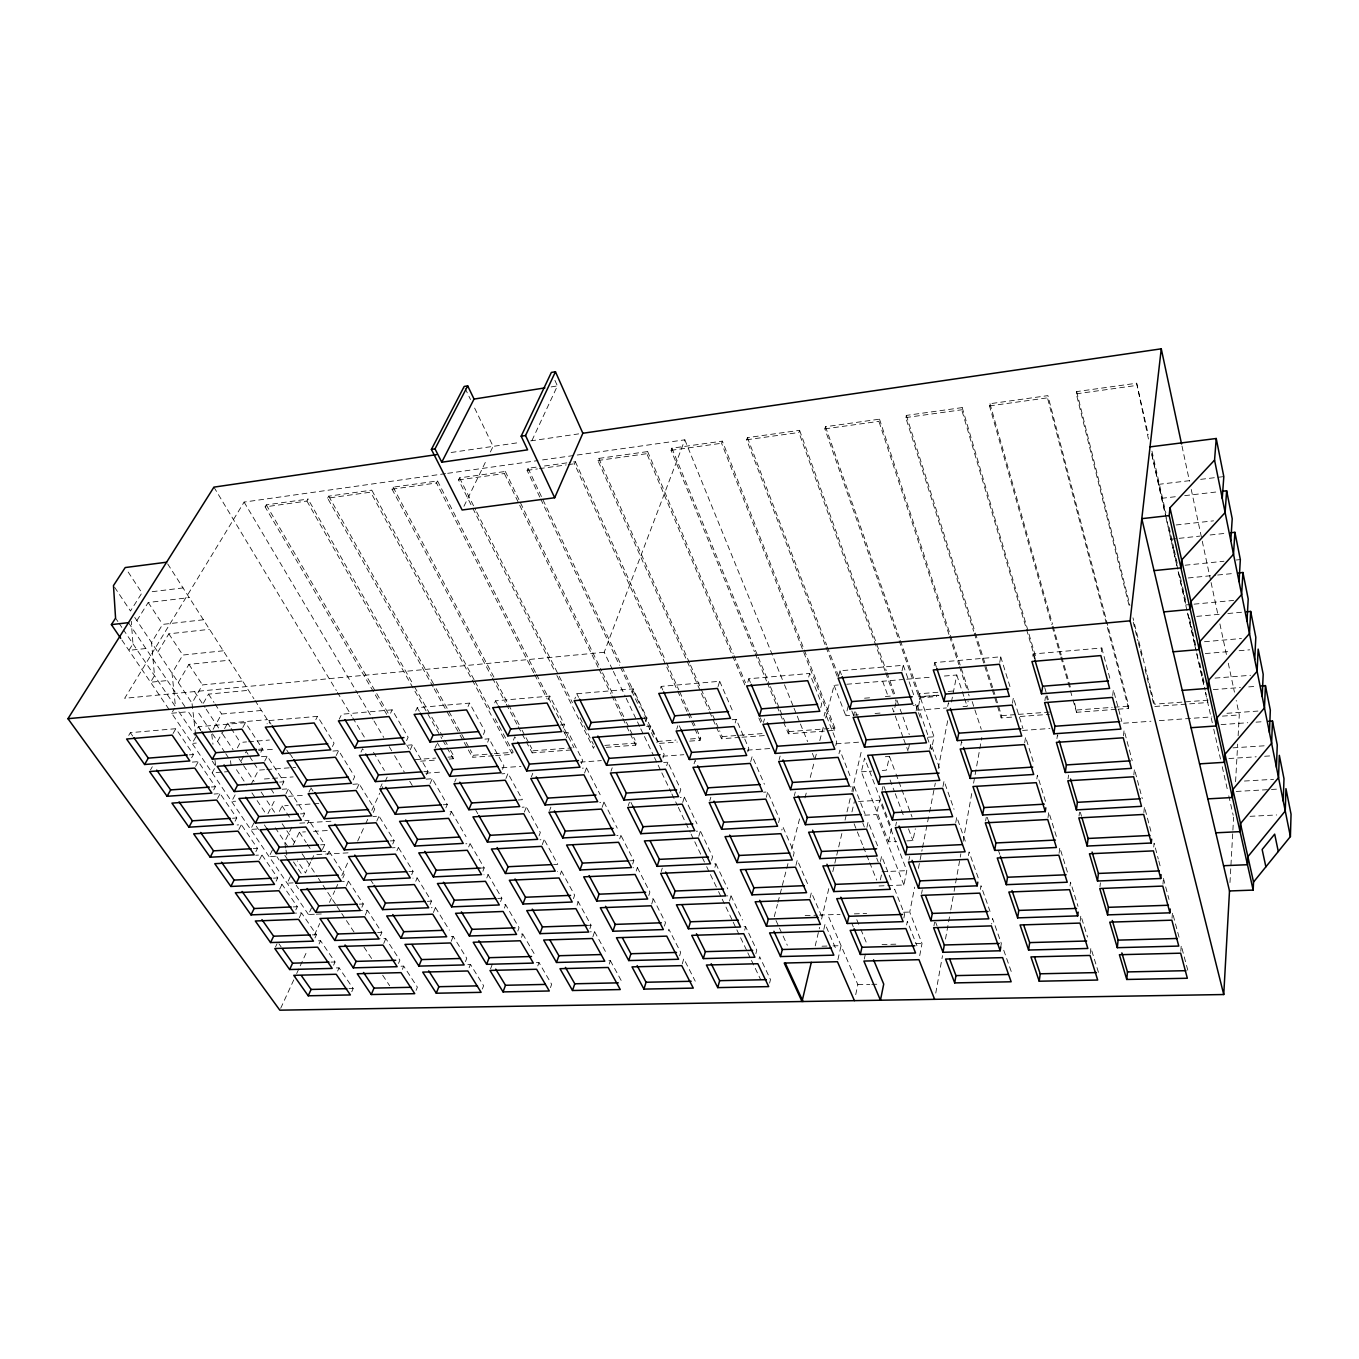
<?xml version="1.0" encoding="UTF-8"?>
<svg xmlns="http://www.w3.org/2000/svg" width="1359" height="1359" viewBox="0 0 1359 1359"><rect width="100%" height="100%" fill="white"/><g stroke="black" fill="none" stroke-linecap="round" stroke-linejoin="round"><path stroke-width="0.75" stroke-dasharray="5 3.75" d="M1229.98 882.535L1233.615 817.167M1235.586 781.697L1237.675 744.137M1238.134 735.797L1239.289 714.919L1236.214 700.446M1180.801 951.283L1181.243 945.541L1187.902 970.632M1172.019 918.259L1172.477 912.535L1179.357 938.423M1162.947 884.182L1163.27 880.343M1153.74 847.031L1154.097 843.209L1158.276 858.99M1143.87 812.529L1144.431 806.787L1150.92 831.266M1133.831 774.868L1134.442 769.126L1142.273 798.667M1123.451 735.865L1124.097 730.14L1132.2 760.717M1118.117 709.194L1128.497 708.43L1128.751 706.119L1047.874 395.622L989.981 403.725L989.522 405.916L1051.594 624.477M1099.975 886.629L1100.399 882.84M1090.241 953.576L1090.886 947.936L1098.514 972.551M1112.698 695.485L1113.378 689.777L1121.787 721.442M1080.184 921.198L1080.864 915.558L1087.523 937.047M1148.44 438.991L1136.651 383.221L1076.651 391.596L1076.294 393.838L1129.652 607.762M1070.043 885.915L1070.518 882.144L1078.01 906.334M1079.029 815.995L1079.522 812.206M1101.334 651.776L1101.809 647.988L1033.129 653.968L1032.211 659.608M1059.069 853.299L1059.833 847.659L1067.613 872.767M1116.028 709.347L1076.532 712.303L1073.95 699.8M1068.038 778.877L1068.548 775.106M1056.928 738.6L1057.472 734.828L1058.661 738.837M1047.993 817.659L1048.791 812.002L1057.455 839.964M1036.832 778.928L1037.393 775.157L1045.751 802.133M1044.884 700.734L1045.445 696.963M1000.751 947.087L1001.311 943.384L992.546 918.497L991.645 924.035M1024.703 742.693L1025.586 737.054L1034.233 764.947M980.366 889.432L980.994 885.728L990.048 911.413M1012.438 703.249L1013.389 697.626L1022.953 728.56M1011.674 717.127L1001.192 717.909L1001.566 715.649L993.259 689.455M985.615 820.989L986.26 817.269M999.748 662.394L1000.734 656.788L934.822 662.546L933.65 668.084M1128.497 708.43L1047.483 397.847L1047.874 395.622M968.423 855.626L969.086 851.923L978.429 878.441M935.756 993.089L942.5 955.683M945.49 939.052L950.366 912.042M950.739 909.952L953.746 893.339M954.12 891.249L955.241 885.015M955.615 882.942L960.847 853.843M963.106 841.374L971.719 793.571M973.588 783.192L981.827 737.461M933.939 925.887L934.618 922.217M955.751 822.586L956.77 817.031L966.419 844.398M919.72 955.632L922.031 943.503L909.732 912.059L914.692 887.104M963.021 706.663L967.149 706.34L968.135 701.108M960.864 745.276L961.577 741.555L962.902 745.479M921.589 893.559L922.302 889.89M942.993 786.521L944.063 780.966L954.035 809.251M906.606 924.952L907.336 921.317L916.951 945.745M918.395 868.384L922.115 849.681M922.523 847.591L929.131 814.33M929.539 812.24L935.315 783.124M938.203 768.582L947.699 720.746M951.419 702.025L956.77 674.998L942.178 676.221M903.871 918.005L904.601 914.369L894.681 889.177L893.916 892.829M947.682 706.442L948.429 702.722L949.72 706.527M908.848 860.213L909.596 856.544M879.035 885.983L903.888 884.964L906.81 870.643L879.715 800.23L858.565 801.47M906.827 840.881L912.925 840.575L915.32 828.786M900.371 640.548L934.058 736.782L931.493 749.404L927.331 737.631M929.794 749.251L930.932 743.713L940.547 770.978M864.307 959.046L865.598 952.982M937.897 692.275L919.414 693.769L920.485 696.844L917.631 710.179L946.51 707.937M895.7 825.779L896.464 822.127M919.414 693.769L918.769 696.725L940.173 695.01M916.153 710.706L917.342 705.168L913.129 705.491M855.711 994.652L857.869 984.629L827.767 914.794M880.36 879.868L881.668 873.769M888.531 841.799L891.47 828.107L864.562 758.135L861.368 771.81L888.531 841.799L896.668 841.391M908.407 749.217L909.952 742.048M880.445 861.504L881.617 856.051L891.861 882.025M903.888 884.964L876.521 814.551L879.715 800.23M885.321 756.725L889.482 756.436L886.408 770.162L882.229 770.451M882.11 790.242L882.925 786.572M902.036 670.802L903.293 665.281L839.981 670.802L838.571 676.272M866.923 827.325L868.146 821.855L878.712 848.679M1035.388 659.37L961.713 409.789L962.206 407.598L906.317 415.412L905.757 417.587L973.639 631.239M837.891 959.709L841.068 945.66L832.608 945.898M823.826 929.403L825.083 924.035L835.496 948.021M851.94 811.901L854.335 801.725M815.213 945.881L819.613 927.331M821.583 919.075L828.905 888.157M832.812 871.68L836.244 857.24M836.736 855.185L838.197 849.001M838.69 846.946L842.104 832.506M845.043 820.14L846.504 813.956M846.997 811.901L851.397 793.35M851.889 791.295L861.657 750.066M852.959 792.025L854.25 786.555L850.071 786.827M853.571 715.547L854.471 711.895M810.083 897.891L811.391 892.523L822.127 917.223M838.979 753.735L839.879 750.1L851.142 778.69M858.327 714.766L845.808 715.734L848.356 705.508M835.768 745.598L836.685 741.963L825.032 712.422L824.098 716.04M769.602 983.101L770.485 979.584L759.664 956.702L758.288 961.985M783.531 722.037L788.39 733.775L834.409 730.344L834.953 728.152L722.359 441.131L671.89 448.181L671.074 450.305L754.415 651.657M795.932 865.394L797.291 860.026L808.35 885.507M793.231 856.374L794.149 852.789L782.75 826.51L781.799 830.094M774.256 916.679L777.433 904.398M777.96 902.342L788.016 863.441M791.719 849.12L799.67 818.407M804.97 797.937L806.55 791.787M810.253 777.45L814.5 761.074M815.026 759.035L816.606 752.886M819.783 740.604L823.503 726.267M825.609 718.079L834.086 685.327L838.299 684.97M794.336 795.593L795.287 791.991M755.842 953.729L756.776 950.213L745.632 926.668L741.487 926.804M820.768 707.631L821.719 704.013L809.692 673.452L748.843 678.753L747.756 682.337M778.554 822.637L779.505 819.052L767.733 791.94L763.571 792.195M744.681 930.185L745.632 926.668M808.707 677.071L809.692 673.452M948.956 634.466L878.916 421.341L879.511 419.167L825.508 426.709L824.862 428.866L898.452 638.764M779.149 759.647L780.134 756.063M788.39 733.775L788.984 731.601L786.555 725.723M766.255 797.308L767.733 791.94M729.528 901.017L731.006 895.734L726.81 895.904M763.452 722.512L764.488 718.928M750.695 761.618L752.24 756.25L764.404 784.245M747.756 751.867L748.792 748.299L736.238 719.387L732.11 719.709M714.902 867.382L715.921 863.865L711.844 864.052M711.538 860.298L712.575 856.765L700.395 831.012L696.267 831.232M682.252 963.905L683.781 958.724L695.247 981.198M679.636 955.802L680.655 952.336L668.849 929.216L667.269 934.397M698.781 836.295L700.395 831.012M709.772 800.757L710.842 797.223M735.168 722.954L736.238 719.387M739.84 737.393L721.561 738.752L722.207 736.595L719.641 730.802M664.432 926.108L665.502 922.642L653.339 898.843L649.109 899.012M718.011 686.635L719.709 681.284L661.187 686.397L659.353 691.68M694.058 763.792L695.179 760.259L696.878 763.945M885.015 670.836L798.922 432.485L799.602 430.327L747.416 437.632L746.686 439.772L825.287 645.202M682.694 802.422L684.375 797.138L680.196 797.393M661.187 871.595L662.292 868.112M651.708 904.041L653.339 898.843M648.787 895.547L649.891 892.082L637.371 867.569L633.277 867.755M689.709 741.131L700.055 740.349L700.734 738.209L696.352 728.543M679.67 793.112L680.808 789.579L667.83 762.178L663.6 762.467M609.24 964.075L610.344 960.66L606.165 960.779M636.233 871.034L637.371 867.569M666.674 765.695L667.83 762.178M676.714 729.222L677.869 725.689M632.665 864.069L633.821 860.604L620.927 835.343L616.765 835.564M662.988 757.914L664.16 754.398L650.774 726.097L646.646 726.419M622.082 666.963L657.348 741.47L656.635 743.594L677.309 742.048M592.881 936.776L594.596 931.662L590.367 931.815M619.738 838.809L620.927 835.343M589.908 928.639L591.063 925.224L578.271 901.832L574.194 902.002M628.232 805.751L629.421 802.252M649.568 729.613L650.774 726.097M550.48 987.619L551.635 984.273L538.979 962.546L534.75 962.665M606.182 747.348L635.723 745.157L636.471 743.033L633.719 737.342M645.746 721.578L646.969 718.062L633.158 688.843L576.811 693.753L574.806 698.951M577.082 905.247L578.271 901.832M573.447 898.622L574.653 895.207L561.471 871.136L557.343 871.34M602.122 807.331L603.957 802.133L599.761 802.388M610.989 771.266L612.229 767.784M537.79 965.909L538.979 962.546M631.901 692.343L633.158 688.843M834.409 730.344L721.595 443.255L722.359 441.131M560.248 874.55L561.471 871.136M521.516 937.404L522.756 934.041L518.662 934.177M584.574 773.084L586.476 767.886L582.399 768.175M594.291 746.193L593.526 748.299L555.491 672.688M581.295 763.724L582.586 760.259L568.436 732.569L564.308 732.892M517.813 931.068L519.053 927.721L505.684 904.737L501.556 904.907M542.258 844.652L544.178 839.522L540.016 839.76M539.047 835.904L540.338 832.489L526.375 806.957L522.145 807.229M482.36 989.029L483.617 985.734L470.435 964.363L466.324 964.482M549.58 810.542L550.871 807.11M490.599 968.763L492.468 963.786M612.433 669.494L604.194 652.269L684.834 439.823L540.033 460.276M504.393 908.101L505.684 904.737M500.588 901.595L501.879 898.231L488.119 874.601L483.957 874.788M566.448 737.75L568.436 732.569M563.085 728.152L564.427 724.687L549.817 696.097L495.559 700.836L494.098 704.251M469.144 967.676L470.435 964.363M465.457 961.611L466.749 958.316L453.193 936.351L449.065 936.487M524.37 812.087L526.375 806.957M531.42 776.753L532.762 773.322M486.794 877.965L488.119 874.601M482.887 871.255L484.212 867.891L470.044 843.565L465.831 843.803M571.154 749.964L532.167 752.869L532.983 750.797L530.01 745.174M451.222 941.311L453.193 936.351M548.441 699.562L549.817 696.097M744.834 684.902L646.816 453.685L647.648 451.579L598.809 458.408L597.926 460.497L708.685 709.772M505.939 778.52L508.011 773.407L501.862 773.832M416.075 990.405L417.383 987.161L403.725 966.13L399.563 966.249M468.668 846.929L470.044 843.565M513.396 740.196L514.789 736.782L516.743 740.417M502.524 769.347L503.917 765.932L489.07 738.786L484.925 739.126M433.385 912.518L435.441 907.557L431.262 907.727M402.366 969.392L403.725 966.13M430.107 904.465L431.483 901.153L417.162 877.948L412.949 878.135M398.51 963.429L399.869 960.167L385.837 938.576L379.535 938.797M487.643 742.201L489.07 738.786M493.504 755.74L472.49 757.32L473.357 755.264L470.265 749.709M483.413 734.506L484.857 731.091L469.534 703.096L417.23 707.665L415.667 711.029M450.016 814.992L451.443 811.629L447.366 811.884M445.871 807.875L447.298 804.511L432.264 778.724L426.097 779.149M415.752 881.261L417.162 877.948M383.731 943.469L385.837 938.576M454.653 782.071L456.097 778.69M411.692 874.669L413.102 871.357L398.374 847.472L392.275 847.812M380.452 935.722L381.845 932.461L367.423 910.275L361.069 910.53M351.777 991.73L353.17 988.537L339.054 967.846L334.807 967.965M449.183 759.052L453.26 758.747L454.144 756.708L448.929 747.501M468.057 706.493L469.534 703.096M686.958 711.538L574.449 463.759L575.35 461.686L569.183 462.553M430.056 783.769L432.264 778.724M426.522 774.749L428 771.385L412.507 744.8L408.363 745.14M365.265 915.168L367.423 910.275M396.913 850.785L398.374 847.472M435.084 747.926L436.579 744.545M392.734 844.024L394.195 840.711L379.042 816.13L372.876 816.504M337.627 971.056L339.054 967.846M333.618 965.196L335.044 961.985L320.554 940.751L316.477 940.87M361.885 907.251L363.329 903.99L348.499 881.176L342.383 881.464M376.766 821.108L379.042 816.13M410.214 749.845L412.507 744.8M319.076 943.961L320.554 940.751M346.273 886.068L348.499 881.176M314.965 937.931L316.443 934.72L301.545 912.908L295.379 913.146M342.808 877.982L344.303 874.703L329.048 851.261L322.881 851.6M373.215 812.478L374.744 809.149L359.133 783.854L352.898 784.296M406.579 740.621L408.125 737.257L392.156 709.84L341.687 714.239L339.206 719.217M380.537 787.184L382.083 783.854M539.795 497.105L527.105 470.367L528.056 468.294L536.295 467.139M280.701 1008.259L295.786 975.507M296.67 973.571L299.337 967.795M300.22 965.875L307.321 950.468M314.422 935.043L319.739 923.491M329.456 902.376L334.756 890.892M335.639 888.973L338.272 883.231M341.805 875.587L347.972 862.184M357.672 841.102L364.739 825.762M365.622 823.843L368.272 818.101M371.805 810.423L379.756 793.163M380.639 791.244L384.172 783.582M385.056 781.663L387.706 775.904M531.981 440.452L557.411 385.922L554.812 380.146M314.337 914.25L308.442 914.488L311.517 907.897M356.788 788.815L359.133 783.854M327.519 854.522L329.048 851.261M299.269 917.733L301.545 912.908M295.803 909.935L297.332 906.725L282.026 884.301L277.882 884.505M390.56 713.203L392.156 709.84M598.062 667.269L504.376 473.527L505.344 471.471L459.546 477.875L458.527 479.914L471.828 506.38M353.119 779.981L354.699 776.668L338.629 750.61L332.326 751.102M275.537 946.934L277.049 943.758M322.406 849.511L324.733 844.602L309.037 820.479L304.892 820.734M310.684 861.997L305.452 872.971L297.366 860.876M311.568 860.162L314.184 854.675L350.367 852.722M360.984 752.054L362.581 748.724L364.705 752.223M290.35 876.589L287.157 883.18L293.119 882.891M463.963 506.261L486.743 459.478M490.378 451.986L493.113 446.364L474.138 407.054M279.682 889.143L282.026 884.301M307.457 823.758L309.037 820.479M336.183 755.57L338.629 750.61M293.119 845.009L299.388 832.201L305.469 831.844M276.115 881.176L277.695 877.948L261.964 854.913L255.696 855.253M302.989 816.912L304.603 813.633L288.448 788.815L282.162 789.256M308.935 792.127L310.565 788.849M291.879 827.206L284.643 841.833L285.662 847.965M332.428 746.516L334.059 743.203L317.496 716.346L268.793 720.593L267.043 723.871M272.395 850.038L269.116 856.629L277.117 856.187M259.535 859.737L261.964 854.913M255.883 851.6L257.497 848.39L241.341 824.692L237.129 824.964M285.985 793.707L288.448 788.815M279.342 811.408L282.094 805.921L288.227 805.513M282.213 785.043L283.878 781.765L267.247 756.216L261.183 756.691M267.961 813.633L275.401 798.99M315.815 719.658L317.496 716.346M533.73 672.773L436.494 482.989L437.53 480.95L393.142 487.168L392.055 489.189L491.431 676.187M253.98 822.807L250.6 829.415L258.686 828.922M238.827 829.534L241.341 824.692M235.073 821.193L236.755 817.982L220.124 793.605L214.026 794.047M250.888 784.755L258.55 770.128L264.733 769.67M264.699 761.108L267.247 756.216M235.107 794.896L231.625 801.487L235.702 801.215M260.826 752.223L262.542 748.962L245.418 722.631L198.38 726.725L196.562 729.953M241.341 760.547L246.217 751.408L248.459 754.823M217.525 798.446L220.124 793.605M213.669 789.919L215.401 786.708L198.295 761.635L192.146 762.11M237.349 747.909L240.322 742.439L246.557 741.912M242.768 727.524L245.418 722.631M433.164 686.974L327.621 498.158L370.701 492.162L371.788 490.14L474.121 679.772M214.994 760.259L215.741 766.255L212.157 772.829L222.417 772.065M217.559 741.385L223.589 730.429M224.592 728.611L227.616 723.124L267.315 719.658M261.438 710.468L221.619 714.036L211.477 732.28L198.159 712.354M195.611 766.442L198.295 761.635M191.636 757.727L193.437 754.517L175.821 728.696L130.362 732.671L128.459 735.848M195.866 736.85L192.163 743.424L196.308 743.084M327.621 498.158L328.742 496.154L371.788 490.14M203.34 703.232L208.522 694.126L248.544 690.321M195.628 734.743L192.01 703.147L202.457 684.919L242.598 681.012M150.475 769.941L152.31 766.765M173.052 733.52L175.821 728.696M386.686 714.324L265.124 506.873L306.913 501.046L308.051 499.059L413.459 684.936M308.442 914.488L171.642 713.237L174.496 708.311M178.267 682.558L188.935 664.364L229.297 660.219M223.267 650.791L182.802 655.055L172.032 673.232L175.464 706.68L123.686 630.1M265.124 506.873L266.296 504.885L308.051 499.059M157.848 651.997L168.839 633.838L209.524 629.319M445.582 473.628L244.11 502.083L124.688 698.288L604.194 652.269M203.425 619.772L162.638 624.393L151.529 642.535L154.501 675.678L150.56 682.235L167.395 680.553M136.885 620.604L148.216 602.496L189.241 597.603M551.159 386.907L557.411 385.922M451.137 452.496L520.242 442.405M530.689 440.894L578.679 433.878M447.689 473.323L537.926 460.582M544.517 466.001L567.128 462.841M392.055 489.189L436.494 482.989M458.527 479.914L504.376 473.527M527.105 470.367L537.4 468.923M539.455 468.634L566.21 464.914M568.266 464.625L574.449 463.759M597.926 460.497L646.816 453.685M671.074 450.305L721.595 443.255M746.686 439.772L798.922 432.485M824.862 428.866L878.916 421.341M905.757 417.587L961.713 409.789M989.522 405.916L1047.483 397.847M1076.294 393.838L1136.362 385.463M152.208 591.692L183.04 587.92M1158.48 484.365L1190.093 480.61M1200.643 479.353L1223.813 476.601M1161.639 498.311L1176.316 496.613M1184.708 495.644L1218.259 491.754M1176.164 524.965L1213.536 520.837M145.872 648.532L128.901 650.366L132.961 643.826L131.262 621.267M1170.863 539.217L1177.064 538.555M1179.136 538.334L1199.793 536.109M1210.122 534.987L1226.65 533.204M1185.116 565.225L1223.983 561.25M1236.248 559.993L1240.342 559.585M1188.225 577.966L1215.575 575.248M1217.664 575.027L1234.499 573.362M1185.711 604.942L1191.962 604.364M1194.034 604.16L1233.615 600.423M1196.752 616.374L1219.567 614.285M1227.856 613.521L1242.364 612.179M171.642 713.237L188.323 711.725L200.792 730.259M1204.482 641.72L1241.447 638.526M1205.297 653.56L1230.676 651.42M1239.136 650.706L1249.702 649.823M846.742 684.256L902.682 679.551M906.708 679.211L931.73 677.105M248.629 741.742L269.422 740.026M864.562 698.203L870.779 697.694M885.338 696.521L891.572 696.012M948.157 691.442L956.362 690.78M189.326 754.84L193.437 754.517M258.482 749.285L262.542 748.962M560.282 725.027L564.427 724.687M642.841 718.384L646.969 718.062M920.485 696.844L938.95 695.366M258.669 750.423L275.248 749.081M919.194 697.948L936.674 696.555L936.249 695.332M1215.014 678.107L1250.62 675.287M875.043 713.475L881.295 712.982M1213.298 689.625L1240.41 687.535M1248.751 686.89L1257.092 686.261M224.473 771.912L228.567 771.606M266.789 769.517L295.667 767.342M415.327 759.613L435.763 758.084M448.028 757.167L454.144 756.708M473.357 755.264L492.247 753.837M494.353 753.684L513.243 752.274L495.186 718.809M532.983 750.797L571.952 747.875M604.84 745.395L636.471 743.033M657.348 741.47L675.933 740.077M690.406 738.99L700.734 738.209M722.207 736.595L762.807 733.554M788.984 731.601L834.953 728.152M1001.566 715.649L1016.26 714.545M1018.35 714.392L1049.794 712.031M1076.855 710.01L1112.155 707.359M1114.227 707.207L1128.751 706.119M1208.066 700.174L1154.504 704.183L1132.981 617.818M420.56 761.176L436.902 759.97M495.593 755.587L512.411 754.347L370.701 492.162M741.861 737.241L766.255 735.423M1020.082 716.499L1049.454 714.307M264.376 778.996L270.56 778.554M272.615 778.401L293.17 776.906M1226.956 713.305L1257.941 711.063M211.341 786.997L215.401 786.708M279.665 782.071L283.878 781.765M423.872 771.691L428 771.385M425.775 773.186L442.694 771.963M501.93 767.733L520.956 766.374M580.191 762.127L601.341 760.615M662.682 756.216L683.832 754.704M747.28 750.151L770.553 748.486M836.125 743.798L859.381 742.133M928.214 737.207L934.058 736.782M1022.563 730.446L1049.912 728.492M1123.57 723.209L1150.92 721.255M1159.329 720.644L1211.939 716.872M1222.454 716.125L1239.289 714.919M1221.078 724.602L1247.8 722.733M1256.039 722.156L1264.261 721.578M288.601 796.323L304.977 795.202M296.381 804.97L318.821 803.492M861.368 771.81L871.799 771.131M1232.953 747.858L1264.6 745.785M232.525 818.254L236.755 817.982M300.424 813.905L304.603 813.633M443.204 804.783L447.298 804.511M518.17 799.992L522.4 799.721L508.011 773.407M1228.893 758.526L1256.209 756.793M1264.617 756.267L1270.92 755.859M299.778 823.163L332.259 821.159M313.555 831.351L327.723 830.519M1244.436 781.034L1273.57 779.319M1236.197 791.448L1269.374 789.579M1271.446 789.46L1277.664 789.103M253.318 848.628L257.497 848.39M320.605 844.839L324.733 844.602M390.118 840.932L394.195 840.711M864.732 815.196L876.521 814.551M1250.025 816.317L1276.696 814.958M273.533 878.152L277.695 877.948M408.889 871.561L413.102 871.357M480.033 868.095L484.212 867.891M553.606 864.511L557.751 864.307L544.178 839.522M629.71 860.808L633.821 860.604M882.093 871.731L906.81 870.643M293.204 906.895L297.332 906.725M359.286 904.143L363.329 903.99M427.304 901.323L431.483 901.153M497.751 898.401L501.879 898.231M316.307 914.165L322.202 913.928M805.14 915.592L817.489 915.168M819.545 915.083L840.049 914.369M312.366 934.873L316.443 934.72M377.649 932.614L381.845 932.461M586.833 925.36L591.063 925.224M854.352 913.86L866.668 913.469M903.582 912.263L909.732 912.059M822.025 946.204L830.502 945.966M331.001 962.104L335.044 961.985M882.059 944.539L898.894 944.097M915.728 943.656L922.031 943.503M348.957 988.622L353.17 988.537M857.869 984.629L869.794 984.392M871.782 984.358L879.732 984.188M130.362 732.671L132.74 736.068M278.935 943.775L281.211 947.002M121.902 640.072L169.297 709.789M115.566 618.107L117.893 621.539M119.048 623.254L122.531 628.402M178.861 711.708L194.728 735.185M212.242 761.057L215.741 766.255M256.29 826.221L258.584 829.619M276.879 856.68L279.122 859.992M296.228 885.287L298.572 888.769M293.51 861.946L302.53 875.4M128.476 622.66L186.013 708.26M264.41 824.913L266.755 828.429M198.38 726.725L200.707 730.191M284.846 855.389L287.072 858.701M114.615 587.275L130.481 611.023L141.931 592.932L127.44 570.933M134.745 617.411L192.01 703.147M212.497 733.809L224.592 751.918M225.764 753.684L229.28 758.951M236.466 769.687L246.692 785.009M251.925 792.858L254.897 797.291M257.106 800.587L265.922 813.803M275.231 827.75L288.125 847.031M194.49 691.595L205.022 707.444M206.177 709.211L221.381 732.11M222.553 733.877L233.068 749.726M238.912 758.543L242.429 763.826M243.584 765.576L254.116 781.442M261.115 792.008L265.803 799.058M266.959 800.808L275.147 813.141M282.162 823.724L285.662 829.007M286.834 830.757L296.194 844.856M302.038 853.673L305.537 858.956M306.709 860.706L317.225 876.572M318.397 878.322L321.896 883.622M323.068 885.372L326.585 890.655M327.74 892.421L335.928 904.754M337.1 906.521L340.599 911.804M341.772 913.554L345.288 918.854M346.443 920.604L355.803 934.703M363.974 947.036L373.334 961.119M382.677 975.218L389.693 985.785M148.216 602.496L162.638 624.393M168.839 633.838L182.802 655.055M188.935 664.364L202.457 684.919M208.522 694.126L213.975 702.416M215.079 704.081L221.619 714.036M227.616 723.124L229.926 726.64M231.081 728.39L240.322 742.439M249.58 756.521L252.944 761.618M254.065 763.316L258.55 770.128M270.9 788.899L274.161 793.86M282.094 805.921L285.577 811.204M286.732 812.971L290.214 818.254M299.388 832.201L306.217 842.58M307.355 844.296L310.769 849.494M268.793 720.593L271.053 724.126M290.401 754.398L292.593 757.829M370.786 880.122L373.046 883.656M167.684 563.917L253.912 698.713M254.999 700.395L269.592 723.209M286.715 749.981L291.115 756.861M310.922 787.829L313.063 791.159M435.441 907.557L449.353 930.134M213.924 487.134L336.336 690.542M337.423 692.36L351.641 715.972M352.728 717.79L364.756 737.767M373.487 752.291L384.427 770.468M244.11 502.083L357.774 693.651M358.861 695.468L372.927 719.183M374.014 721.017L383.748 737.427M389.167 746.55L393.498 753.854M394.586 755.672L404.319 772.099M409.738 781.221L412.983 786.691M266.296 504.885L375.662 691.816M376.732 693.634L388.521 713.798M406.749 744.953L408.906 748.622M451.443 811.629L466.018 836.668M522.756 934.041L535.769 956.379M417.23 707.665L419.336 711.335M437.326 742.863L439.365 746.431M475.735 810.117L477.79 813.718M414.495 686.771L443.713 738.294M444.75 740.145L447.892 745.666M306.913 501.046L441.76 738.498M442.813 740.332L445.939 745.853M446.992 747.705L453.26 758.747M328.742 496.154L435.135 686.788M436.171 688.639L465.101 740.451M466.12 742.303L469.229 747.858M434.2 688.826L459.036 733.248M460.072 735.1L463.181 740.655M464.217 742.507L467.309 748.062M468.345 749.913L472.49 757.32M594.596 931.662L607.031 954.392M610.344 960.66L622.439 982.761M475.123 681.623L491.177 711.369M495.559 700.836L497.445 704.353M393.142 487.168L495.305 679.738M496.29 681.606L521.092 728.356M522.077 730.225L525.05 735.831M526.052 737.699L529.025 743.305M492.417 678.056L505.344 702.382M506.329 704.251L517.269 724.823M518.255 726.691L521.244 732.297M522.23 734.166L525.22 739.772M526.205 741.64L532.167 752.869M586.476 767.886L600.185 794.743M603.957 802.133L617.258 828.175M437.53 480.95L535.548 672.569M536.516 674.455L573.991 747.722M534.699 674.642L547.218 699.07M563.577 731.023L566.465 736.663M459.546 477.875L475.667 509.999M476.618 511.884L558.226 674.387M559.178 676.272L572.462 702.739M580.055 717.858L593.339 744.307M472.779 508.266L554.54 670.802M576.811 693.753L578.611 697.354M630.95 802.388L632.818 806.125M598.979 669.172L610.921 693.871M611.839 695.757L621.946 716.652M622.864 718.554L629.302 731.855M630.219 733.758L635.723 745.157M465.084 388.334L470.52 399.563M505.344 471.471L601.612 670.87M602.53 672.773L625.463 720.236M626.38 722.139L632.801 735.44M613.351 671.414L625.242 696.301M626.159 698.22L639.885 726.929M640.785 728.849L643.537 734.59M644.455 736.493L653.594 755.638M654.511 757.558L657.263 763.299M658.181 765.219L660.916 770.961M661.833 772.863L670.989 792.008M671.89 793.928L677.394 805.411M678.294 807.331L690.202 832.218M691.102 834.12L693.854 839.862M694.772 841.782L705.746 864.749M706.663 866.668L717.637 889.635M718.554 891.555L721.306 897.297M722.207 899.199L732.28 920.264M733.197 922.183L735.932 927.925M736.85 929.828L746.906 950.892M747.824 952.812L750.576 958.554M751.493 960.456L760.632 979.601M528.056 468.294L621.182 665.061M540.695 499.025L619.5 665.247M620.4 667.167L639.426 707.292M643.945 716.839L654.817 739.772M684.375 797.138L697.014 823.843M715.921 863.865L727.744 888.854M731.006 895.734L742.473 919.992M661.187 686.397L662.869 690.066M679.33 725.825L681.08 729.63M775.989 920.485L778.605 926.209M779.471 928.112L787.32 945.252M575.35 461.686L665.655 660.865M666.539 662.801L678.804 689.862M679.687 691.799L688.452 711.148M689.336 713.067L695.468 726.606M687.841 713.458L693.939 726.912M694.823 728.832L700.055 740.349M598.809 458.408L689.642 663.192M690.508 665.129L711.929 713.424M712.796 715.344L718.792 728.866M709.534 711.691L715.547 725.23M716.397 727.15L721.561 738.752M719.709 681.284L732.671 711.165M647.648 451.579L733.164 653.611M733.979 655.548L745.496 682.745M760.293 717.705L761.94 721.595M758.832 717.943L761.312 723.769M748.843 678.753L750.423 682.507M851.753 923.152L853.316 926.872M856.799 919.686L860.043 927.45M860.842 929.386L867.331 944.913M755.213 653.611L766.544 680.995M767.359 682.948L776.244 704.455M777.059 706.408L782.716 720.083M671.89 448.181L757.49 655.361M758.305 657.314L769.602 684.681M770.417 686.635L779.302 708.141M780.1 710.094L785.757 723.769M684.834 439.823L783.684 682.813M784.483 684.766L793.248 706.323M794.047 708.294L796.442 714.171M797.24 716.125L799.619 722.003M800.417 723.973L807.603 741.606M812.376 753.362L814.771 759.239M854.098 823.758L862.676 845.145M863.458 847.082L868.911 860.706M869.692 862.642L876.708 880.139M862.812 823.112L864.358 827.002M876.708 858.124L878.237 862.014M854.25 786.555L865.156 814.245M834.086 685.327L845.808 715.734M826.034 647.173L837.365 676.799M839.981 670.802L841.442 674.659M855.626 711.929L857.036 715.649M884.046 786.606L885.456 790.326M935.671 922.285L937.115 926.074M747.416 437.632L826.629 644.981M827.376 646.952L838.69 676.578M851.838 711.012L853.316 714.851M890.094 779.947L894.511 791.685M895.258 793.639L904.092 817.099M908.508 828.837L912.925 840.575M889.482 756.436L895.309 772.082M896.04 774.035L898.231 779.896M898.962 781.867L901.136 787.727M901.866 789.681L912.076 817.048M882.637 681.233L888.225 696.623M892.421 708.175L893.831 712.014L896.651 699.477L899.471 707.275M895.241 715.921L903.056 737.359M903.769 739.313L908.016 751.017M799.602 430.327L886.255 670.599M886.968 672.586L894.834 694.432M900.168 709.228L902.274 715.072M902.988 717.008L909.307 734.556M885.728 672.824L893.61 694.67M895.496 699.851L896.159 701.703M903.293 665.281L914.318 696.572M917.342 705.168L927.993 735.389M1003.74 950.247L1012.251 974.403M915.575 704.37L921.096 719.981M899.148 640.769L919.856 699.817M825.508 426.709L899.658 638.543M934.822 662.546L936.827 668.458M987.246 817.371L988.571 821.312M998.474 850.547L999.765 854.352M956.77 674.998L963.905 696.538M964.55 698.509L967.149 706.34M879.511 419.167L968.542 690.525M972.161 701.567L981.283 729.341M949.618 636.471L958.859 664.619M959.522 666.64L966.793 688.758M968.508 694.007L969.137 695.893M906.317 415.412L974.726 631.018M975.371 633.039L992.631 687.45M974.284 633.26L991.577 687.688M992.223 689.692L1001.192 717.909M1000.734 656.788L1010.043 686.822M1046.175 695.893L1047.364 699.953M1080.354 812.325L1081.543 816.351M1033.129 653.968L1034.912 660.015M962.206 407.598L1036.356 659.132M1044.714 687.535L1048.316 699.715M989.981 403.725L1052.529 624.24M1053.106 626.295L1061.209 654.885M1061.787 656.924L1070.484 687.552M1052.172 626.516L1060.292 655.106M1060.869 657.144L1072.472 697.999M1073.049 700.038L1076.532 712.303M1158.802 860.977L1160.892 868.86M1163.44 878.441L1169.012 899.437M1101.809 647.988L1109.98 678.753M1076.651 391.596L1129.924 605.468M1133.236 622.167L1137.857 640.684M1138.366 642.739L1142.477 659.2M1145.042 669.477L1149.663 687.994M1150.173 690.049L1154.267 706.51L1207.913 702.501L1205.586 692.207M1151.702 453.396L1185.609 603.685M1187.936 613.979L1196.294 651.046M1196.752 653.101L1205.127 690.151M1151.803 454.772L1165.631 516.046M1166.073 518.017L1176.928 566.057M1178.151 571.527L1187.086 611.04M1187.545 613.079L1194.204 642.603M1194.646 644.557L1195.954 650.383M1196.837 654.274L1204.125 686.55M1205.416 692.292L1212.449 723.396M1213.74 729.12L1220.484 759.052M1222.234 766.748L1227.907 791.923M1228.791 795.813L1233.174 815.23M1136.651 383.221L1148.253 434.659M1151.956 451.137L1165.869 512.87M1169.114 527.292L1173.751 547.864M1174.21 549.919L1177.472 564.325M1180.241 576.675L1182.109 584.914M1182.568 586.969L1183.961 593.153M1184.419 595.208L1185.812 601.374M1189.516 617.835L1192.302 630.185M1192.777 632.258L1194.153 638.424M1194.629 640.48L1196.022 646.663M1199.725 663.124L1202.511 675.474M1202.97 677.529L1204.363 683.696M1181.99 446.041L1189.482 481.205M1191.248 489.478L1201.832 539.115M1202.256 541.188L1210.648 580.48M1211.09 582.552L1218.14 615.644M1219.906 623.917L1226.514 654.936M1228.281 663.209L1234.448 692.173M285.985 850.021L287.327 858.192M230.452 760.7L231.285 766.731M211.732 734.285L212.989 744.273"/><path stroke-width="1.5" d="M1150.02 446.89L1216.237 438.498L1214.555 460.123L1169.98 507.722L1169.199 515.571L1141.798 518.662L1229.504 890.96L1253.168 890.094L1253.542 882.042L1290.404 836.566L1291.05 814.211L1285.954 788.645L1285.257 811L1247.868 856.68L1247.494 864.715L1223.559 865.717M1283.253 801.063L1283.983 778.707L1279.329 755.332L1278.53 777.671L1240.495 823.588L1240.071 831.64L1215.812 832.812M1276.441 767.291L1277.256 744.97L1272.483 721L1268.372 721.289M1272.483 721L1271.616 743.305L1232.868 789.477L1232.409 797.512L1207.811 798.871M1269.425 732.467L1270.325 710.179L1265.433 685.615L1261.271 685.938M1265.433 685.615L1264.482 707.869L1225.02 754.279L1224.527 762.297L1199.555 763.86M1262.188 696.538L1263.19 674.302L1258.162 649.109L1257.109 671.312L1216.9 717.926L1216.373 725.944L1191.045 727.711M1254.714 659.455L1255.818 637.269L1250.671 611.431L1246.526 611.805M1250.671 611.431L1249.499 633.566L1208.525 680.383L1207.947 688.384L1182.245 690.372M1247.001 621.165L1248.208 599.047L1242.924 572.513L1238.712 572.937M436.443 454.653L213.924 487.134L67.95 718.69L279.818 1010.179L1223.746 994.533L1229.504 890.96M1242.924 572.513L1241.633 594.562L1199.861 641.601L1199.233 649.568L1173.157 651.793M1239.034 581.584L1240.342 559.585L1234.906 532.32L1230.778 532.762M1234.906 532.32L1233.513 554.268L1190.909 601.476L1190.246 609.427L1163.763 611.907M1230.778 540.678L1232.222 518.781L1226.633 490.769L1222.437 491.262M1226.633 490.769L1225.122 512.581L1181.65 559.976L1180.92 567.892L1154.046 570.627M1222.251 498.362L1223.813 476.601L1216.237 438.498M1169.912 912.823L1162.777 886.085L1099.754 888.514L1107.585 914.879L1169.912 912.823L1170.218 909.001M1160.756 878.492L1153.383 850.87L1089.442 853.775L1097.528 881.023L1160.756 878.492L1161.079 874.669M1151.294 843.005L1143.683 814.449L1078.791 817.897L1087.149 846.045L1151.294 843.005L1151.651 839.183M1126.747 979.465L1119.391 954.714L1180.665 953.186L1187.341 978.259L1126.747 979.465L1127.477 971.923L1121.854 952.88M1117.302 947.682L1109.725 922.149L1171.866 920.179L1178.763 946.068L1117.302 947.682L1118.1 940.139L1112.291 920.485M1107.585 914.879L1108.4 907.319L1103.015 889.058M1223.746 994.533L1130.093 620.825L1161.265 348.821L582.858 433.266L554.676 497.751L462.145 509.999L431.398 449.421L464.183 386.449L467.7 385.888L474.053 399.07L441.76 462.213L527.598 449.846L521.177 436.188L551.363 372.434L555.457 371.771L582.858 433.266M1097.528 881.023L1098.412 873.446L1092.092 852.042M1077.704 915.881L1069.55 889.669L1008.837 892.014L1017.636 917.869L1077.704 915.881L1078.163 912.11M1087.149 846.045L1088.083 838.469L1082.138 818.356M1076.413 809.879L1067.783 780.779L1133.644 776.77L1141.509 806.329L1076.413 809.879L1077.398 802.32L1070.518 779.03M1039.21 981.215L1030.937 956.923L1090.02 955.445L1097.681 980.043L1039.21 981.215L1040.213 973.791L1034.522 956.974M1065.32 772.49L1056.385 742.371L1123.247 737.784L1131.401 768.379L1065.32 772.49L1066.356 764.93L1059.256 740.842M1028.593 950.026L1020.065 924.969L1079.946 923.084L1087.846 948.463L1028.593 950.026L1029.646 942.602L1023.769 925.258M1053.837 733.809L1044.595 702.62L1112.477 697.405L1120.92 729.087L1053.837 733.809L1054.941 726.25L1048.044 702.875M1045.258 811.595L1036.254 782.682L972.942 786.521L982.642 815.009L1045.258 811.595L1045.801 807.824M1017.636 917.869L1018.757 910.428L1012.013 890.536M1000.173 950.773L991.357 925.887L933.582 927.704L942.993 952.285L1000.173 950.773L1000.751 947.087M1041.504 693.786L1031.923 661.493L1100.841 655.582L1109.607 688.418L1041.504 693.786L1042.676 686.244L1034.912 660.015M1006.339 884.675L997.268 857.988L1058.814 855.185L1067.24 882.229L1006.339 884.675L1007.512 877.234L1000.411 856.255M994.686 850.411L985.309 822.841L1047.721 819.528L1056.419 847.489L994.686 850.411L995.909 842.954L988.571 821.312M977.155 885.83L967.778 859.33L908.475 862.031L918.48 888.191L977.155 885.83L977.801 882.144M954.697 982.897L945.575 959.046L1002.602 957.636L1011.147 981.776L954.697 982.897L955.955 975.609L949.669 959.097M982.642 815.009L983.933 807.569L976.849 786.691M942.993 952.285L944.301 944.981L937.829 927.959M970.19 778.435L960.167 748.979L1024.397 744.579L1033.706 774.46L970.19 778.435L971.549 770.995L963.565 747.45M930.915 920.722L921.232 895.377L979.754 893.135L988.842 918.82L930.915 920.722L932.291 913.418L925.615 895.87M957.314 740.604L946.951 710.145L1012.115 705.117L1021.747 736.068L957.314 740.604L958.741 733.181L950.366 708.43M918.48 888.191L919.907 880.87L912.093 860.315M943.995 701.482L933.259 669.936L999.409 664.262L1009.38 696.318L943.995 701.482L945.49 694.058L936.827 668.458M905.621 854.607L895.309 827.614L955.411 824.437L965.094 851.804L905.621 854.607L907.132 847.286L899.063 826.085M892.37 819.953L881.702 792.059L942.619 788.373L952.642 816.657L892.37 819.953L893.95 812.631L886.17 792.178M860.349 954.46L850.139 930.337L905.892 928.588L915.558 953.016L860.349 954.46L861.912 947.274L854.098 928.724M847.252 923.491L836.719 898.639L893.169 896.464L903.14 921.64L847.252 923.491L848.865 916.306L840.813 897.178M878.678 784.143L867.654 755.332L929.42 751.102L939.782 780.338L878.678 784.143L880.326 776.821L872.291 755.706M833.73 891.572L822.874 865.938L880.054 863.339L890.332 889.313L833.73 891.572L835.428 884.369L826.935 864.239M811.306 962.359L802.014 1001.515L784.228 963.055L837.45 961.713L854.42 1000.649M864.528 747.144L853.129 717.365L915.762 712.541L926.481 742.778L864.528 747.144L866.244 739.84L857.75 717.518M819.8 858.65L808.605 832.218L866.498 829.143L877.133 855.949L819.8 858.65L821.566 851.447L812.631 830.23M849.885 708.888L838.112 678.09L901.629 672.654L912.704 703.945L849.885 708.888L851.702 701.601L842.172 676.578M780.525 956.566L769.568 932.886L823.401 931.187L833.865 955.156L780.525 956.566L782.308 949.499L773.917 931.272M805.428 824.692L793.86 797.393L852.518 793.843L863.492 821.515L805.428 824.692L807.263 817.489L798.226 796.051M766.459 926.175L755.162 901.764L809.641 899.675L820.428 924.375L766.459 926.175L768.294 919.092L759.664 900.321M790.581 789.647L778.656 761.448L838.078 757.371L849.409 785.978L790.581 789.647L792.501 782.444L783.005 759.902M751.952 894.851L740.315 869.709L795.474 867.195L806.583 892.659L751.952 894.851L753.888 887.767L745.615 869.794M717.739 987.619L706.408 965.026L757.829 963.735L768.701 986.6L717.739 987.619L719.641 980.671L711.199 963.718M775.259 753.43L762.926 724.313L823.146 719.675L834.868 749.234L775.259 753.43L777.263 746.244L767.444 722.954M737.02 862.557L725.027 836.634L780.847 833.679L792.314 859.958L737.02 862.557L739.024 855.474L729.647 835.106M703.367 958.605L691.714 935.349L743.73 933.701L754.924 957.246L703.367 958.605L705.355 951.657L696.437 933.752M759.426 716.023L746.669 685.921L807.705 680.689L819.817 711.267L759.426 716.023L761.516 708.854L751.221 684.392M721.612 829.279L709.228 802.54L765.763 799.109L777.586 826.221L721.612 829.279L723.701 822.195L714.019 801.181M688.401 928.758L676.408 904.805L729.019 902.784L740.553 927.025L688.401 928.758L690.457 921.776L682.201 905.196M643.945 989.097L632.003 966.878L681.742 965.637L693.277 988.112L643.945 989.097L646.052 982.251L637.133 965.586M672.994 898.01L660.644 873.344L713.866 870.915L725.757 895.887L672.994 898.01L675.134 891.028L665.672 872.053M705.729 794.93L692.954 767.342L750.185 763.401L762.399 791.397L705.729 794.93L707.886 787.846L697.728 765.78M657.127 866.329L644.387 840.915L698.254 838.061L710.502 863.814L657.127 866.329L659.353 859.364L650.298 841.204M628.741 960.575L616.442 937.727L666.742 936.13L678.617 959.267L628.741 960.575L630.916 953.729L622.439 937.897M689.319 759.494L676.119 730.989L734.081 726.538L746.703 755.451L689.319 759.494L691.578 752.41L681.08 729.63M612.96 931.238L600.304 907.727L651.148 905.774L663.379 929.573L612.96 931.238L615.219 924.392L605.536 906.3M640.785 833.696L627.654 807.484L682.15 804.171L694.772 830.74L640.785 833.696L643.079 826.714L632.818 806.125M672.382 722.886L658.758 693.447L717.45 688.418L730.496 718.316L672.382 722.886L674.727 715.819L663.719 691.918M572.513 990.507L559.976 968.678L608.136 967.472L620.282 989.556L572.513 990.507L574.789 983.78L565.429 967.404M596.72 901.051L583.691 876.844L635.095 874.5L647.682 899.012L596.72 901.051L599.047 894.188L589.076 875.57M623.917 800.043L610.378 773.016L665.519 769.228L678.549 796.629L623.917 800.043L626.312 793.061L616.442 773.254M556.527 962.478L543.651 940.02L592.303 938.491L604.789 961.204L556.527 962.478L558.889 955.734L550.004 940.19M579.987 869.981L566.567 845.043L618.566 842.291L631.527 867.552L579.987 869.981L582.416 863.101L572.886 845.298M606.522 765.321L592.541 737.427L648.362 733.13L661.816 761.431L606.522 765.321L609.019 758.356L597.892 736.051M539.982 933.65L526.731 910.564L575.893 908.661L588.753 932.053L539.982 933.65L542.428 926.906L532.269 909.137M562.762 837.959L548.934 812.257L601.51 809.081L614.88 835.106L562.762 837.959L565.276 831.096L554.472 810.898M503.051 991.9L489.97 970.428L536.584 969.256L549.308 990.983L503.051 991.9L505.48 985.275L495.729 969.154M522.96 904.007L509.319 880.241L559.008 877.965L572.241 902.036L522.96 904.007L525.491 897.246L515.044 878.967M588.566 729.494L574.144 700.7L630.644 695.859L644.54 725.094L588.566 729.494L591.165 722.546L579.512 699.155M486.624 964.329L473.187 942.246L520.276 940.768L533.357 963.089L486.624 964.329L489.138 957.687L478.861 940.7M545.01 804.97L530.757 778.469L583.928 774.817L597.722 801.674L545.01 804.97L547.609 798.107L536.278 776.906M505.446 873.497L491.397 849.018L541.629 846.368L555.253 871.136L505.446 873.497L508.062 866.736L497.088 847.506M469.365 935.994L455.554 913.299L503.119 911.464L516.573 934.431L469.365 935.994L471.981 929.335L461.397 911.872M526.697 770.961L512.003 743.628L565.786 739.483L580.021 767.189L526.697 770.961L529.415 764.098L517.711 742.235M436.29 993.225L422.7 972.11L467.87 970.972L481.12 992.342L436.29 993.225L438.872 986.702L428.731 970.853M487.422 842.087L472.949 816.878L523.708 813.786L537.756 839.335L487.422 842.087L490.123 835.309L478.81 815.519M451.63 906.861L437.411 883.52L485.469 881.328L499.314 904.958L451.63 906.861L454.331 900.202L443.442 882.246M418.912 966.113L404.948 944.403L450.559 942.959L464.166 964.924L418.912 966.113L421.579 959.573L411.964 944.539M507.824 735.865L492.654 707.665L547.065 703.011L561.76 731.618L507.824 735.865L510.644 729.019L498.379 706.119M468.838 809.726L453.94 783.752L505.242 780.236L519.733 806.55L468.838 809.726L471.641 802.965L459.784 782.189M433.385 876.895L418.759 852.874L467.292 850.292L481.545 874.618L433.385 876.895L436.171 870.236L424.738 851.363M401.007 938.254L386.669 915.949L432.706 914.182L446.703 936.742L401.007 938.254L403.759 931.696L392.785 914.539M371.279 994.533L357.23 973.74L401.024 972.636L414.75 993.667L371.279 994.533L373.997 988.095L363.516 972.483M449.693 776.38L434.336 749.607L486.216 745.615L501.131 772.761L449.693 776.38L452.615 769.619L440.384 748.214M414.614 846.062L399.546 821.329L448.589 818.356L463.266 843.395L414.614 846.062L417.502 839.403L405.729 819.97M382.592 909.63L367.847 886.697L414.342 884.573L428.731 907.778L382.592 909.63L385.446 903.072L374.167 885.422M353.272 967.846L338.85 946.493L383.034 945.1L397.151 966.691L353.272 967.846L356.092 961.391L345.05 944.964M429.971 742.014L414.121 714.392L466.562 709.908L481.969 737.903L429.971 742.014L432.994 735.253L420.39 713.169M363.668 880.19L348.516 856.595L395.452 854.115L410.265 877.982L363.668 880.19L366.624 873.616L354.784 855.083M395.282 814.313L379.773 788.849L429.325 785.451L444.427 811.238L395.282 814.313L398.272 807.654L385.922 787.286M308.221 995.79L293.731 975.32L336.2 974.267L350.384 994.941L308.221 995.79L311.075 989.437L301.477 975.796M334.756 940.445L319.943 918.514L364.535 916.798L379.042 938.984L334.756 940.445L337.678 933.99L327.468 918.803M375.373 781.612L359.388 755.383L409.45 751.527L425.027 778.112L375.373 781.612L378.465 774.953L365.758 753.973M344.218 849.902L328.606 825.643L376.018 822.756L391.256 847.337L344.218 849.902L347.258 843.344L335.078 824.267M315.747 912.297L300.526 889.754L345.526 887.699L360.424 910.513L315.747 912.297L318.753 905.841L307.1 888.497M289.637 969.528L274.773 948.514L317.615 947.172L332.191 968.406L289.637 969.528L292.593 963.174L282.349 948.616M554.676 497.751L525.542 435.543L555.457 371.771M270.56 942.568L255.305 920.994L298.521 919.347L313.487 941.141L270.56 942.568L273.618 936.198L261.93 919.618M296.211 883.367L280.549 860.196L325.973 857.784L341.296 881.244L296.211 883.367L299.303 876.895L288.176 860.349M354.852 747.926L338.391 720.882L388.98 716.55L405.033 743.968L354.852 747.926L358.063 741.284L344.965 719.641M324.189 818.747L308.136 793.775L355.99 790.479L371.687 815.791L324.189 818.747L327.349 812.189L314.795 792.552M250.99 914.896L294.274 913.163L278.901 890.74L235.311 892.727L250.99 914.896L254.133 908.525L291.149 906.98M276.115 853.622L260.011 829.805L305.86 827.019L321.624 851.142L276.115 853.622L279.325 847.167L266.738 828.429M303.567 786.674L287.038 760.955L335.384 757.235L351.539 783.294L303.567 786.674L306.845 780.117L293.68 759.545M230.86 886.459L274.535 884.386L258.737 861.351L214.756 863.678L230.86 886.459L234.105 880.071L271.46 878.254M255.441 823.044L301.392 820.173L285.152 795.338L238.878 798.514L255.441 823.044L258.754 816.572L298.351 814.041M282.349 753.65L330.798 749.828L314.133 722.954L265.311 727.15L282.349 753.65L285.73 747.093L327.757 743.713M431.398 449.421L435.016 448.878L467.7 385.888M210.186 857.223L254.252 854.828L237.995 831.13L193.641 833.831L210.186 857.223L213.533 850.853L251.228 848.729M234.19 791.567L280.549 788.305L263.85 762.739L217.134 766.34L234.19 791.567L237.604 785.094L277.559 782.223M188.935 827.189L233.391 824.42L216.676 800.043L171.913 803.118L188.935 827.189L192.4 820.819L230.418 818.39M212.293 759.171L259.093 755.485L241.885 729.154L194.745 733.181L212.293 759.171L215.843 752.716L256.443 749.455M167.089 796.289L211.919 793.129L194.728 768.056L149.575 771.538L167.089 796.289L170.656 789.919L209.303 787.133M144.598 764.505L189.835 760.938L172.117 735.117L126.574 739.024L144.598 764.505L148.284 758.135L187.27 755.009M120.73 638.356L111.404 624.63L115.566 618.107L113.476 585.576L125.215 567.552L166.596 562.201M474.053 399.07L544.908 387.893M521.177 436.188L525.542 435.543M111.404 624.63L128.476 622.66M67.95 718.69L1130.093 620.825M358.063 741.284L403.946 737.597M432.994 735.253L478.64 731.584M510.644 729.019L558.209 725.196M591.165 722.546L642.841 718.384M674.727 715.819L728.543 711.504M761.516 708.854L817.574 704.353M851.702 701.601L912.229 696.742M945.49 694.058L1008.548 688.996M1042.676 686.244L1108.468 680.961M306.845 780.117L348.465 777.127M378.465 774.953L421.817 771.844M452.615 769.619L497.768 766.374M529.415 764.098L578.492 760.564M609.019 758.356L660.066 754.687M691.578 752.41L744.715 748.588M777.263 746.244L832.574 742.269M866.244 739.84L923.882 735.695M958.741 733.181L1020.881 728.713M1054.941 726.25L1119.697 721.595M327.349 812.189L368.561 809.556M398.272 807.654L441.165 804.902M471.641 802.965L516.063 800.111M547.609 798.107L595.989 795.015M626.312 793.061L676.612 789.851M707.886 787.846L760.208 784.5M792.501 782.444L846.963 778.962M880.326 776.821L939.137 773.067M971.549 770.995L1032.738 767.088M1066.356 764.93L1130.144 760.853M279.325 847.167L318.533 844.958M347.258 843.344L388.079 841.051M417.502 839.403L459.699 837.025M490.123 835.309L534.053 832.846M565.276 831.096L613.096 828.412M643.079 826.714L692.784 823.928M723.701 822.195L775.377 819.29M807.263 817.489L861.011 814.466M893.95 812.631L949.89 809.488M983.933 807.569L1044.256 804.171M1077.398 802.32L1140.184 798.786M299.303 876.895L338.17 875.009M366.624 873.616L406.766 871.663M436.171 870.236L480.033 868.095M508.062 866.736L551.533 864.613M582.416 863.101L627.654 860.91M659.353 859.364L708.481 856.968M739.024 855.474L789.919 852.993M821.566 851.447L876.606 848.78M907.132 847.286L962.189 844.602M995.909 842.954L1055.399 840.066M1088.083 838.469L1149.952 835.462M318.753 905.841L357.247 904.228M385.446 903.072L425.214 901.408M454.331 900.202L495.678 898.486M525.491 897.246L570.542 895.377M599.047 894.188L645.661 892.251M675.134 891.028L723.532 889.024M753.888 887.767L804.171 885.677M835.428 884.369L887.682 882.212M919.907 880.87L974.25 878.61M1007.512 877.234L1066.119 874.788M1098.412 873.446L1159.312 870.932M273.618 936.198L310.328 934.941M337.678 933.99L375.543 932.682M403.759 931.696L443.136 930.337M471.981 929.335L514.959 927.857M542.428 926.906L586.833 925.36M615.219 924.392L661.306 922.795M690.457 921.776L738.311 920.128M768.294 919.092L817.982 917.376M848.865 916.306L902.529 914.454M932.291 913.418L987.993 911.481M1018.757 910.428L1076.566 908.424M1108.4 907.319L1168.451 905.247M292.593 963.174L328.98 962.155M356.092 961.391L395.707 960.286M421.579 959.573L460.582 958.486M489.138 957.687L531.522 956.498M558.889 955.734L600.746 954.562M630.916 953.729L676.51 952.455M705.355 951.657L752.665 950.332M782.308 949.499L831.402 948.14M861.912 947.274L914.845 945.796M944.301 944.981L999.205 943.452M1029.646 942.602L1086.622 941.006M1118.1 940.139L1177.234 938.474M311.075 989.437L346.851 988.673M373.997 988.095L411.199 987.297M438.872 986.702L477.502 985.87M505.48 985.275L545.35 984.409M574.789 983.78L618.294 982.846M646.052 982.251L691.153 981.283M719.641 980.671L766.255 979.669M955.955 975.609L1008.072 974.488M1040.213 973.791L1096.424 972.585M1127.477 971.923L1185.812 970.683M133.946 737.767L148.284 758.135M156.71 770.111L170.656 789.919M179.082 801.912L192.4 820.819M200.605 832.472L213.533 850.853M221.517 862.184L234.105 880.071M242.123 891.47L254.133 908.525M201.879 731.923L215.843 752.716M224.048 764.913L237.604 785.094M245.809 797.308L258.754 816.572M272.174 725.893L285.73 747.093M435.016 448.878L441.76 462.213M785.247 963.021L803.033 1001.515M873.582 959.845L883.724 984.12L880.445 1000.224L863.882 961.068L918.956 959.692L934.635 999.324M1169.199 515.571L1253.168 890.094M1169.98 507.722L1253.542 882.042M1265.875 866.821L1262.137 849.494L1274.674 834.137L1278.292 851.515M1161.265 348.821L1181.549 443.968M1214.555 460.123L1290.404 836.566"/></g></svg>
